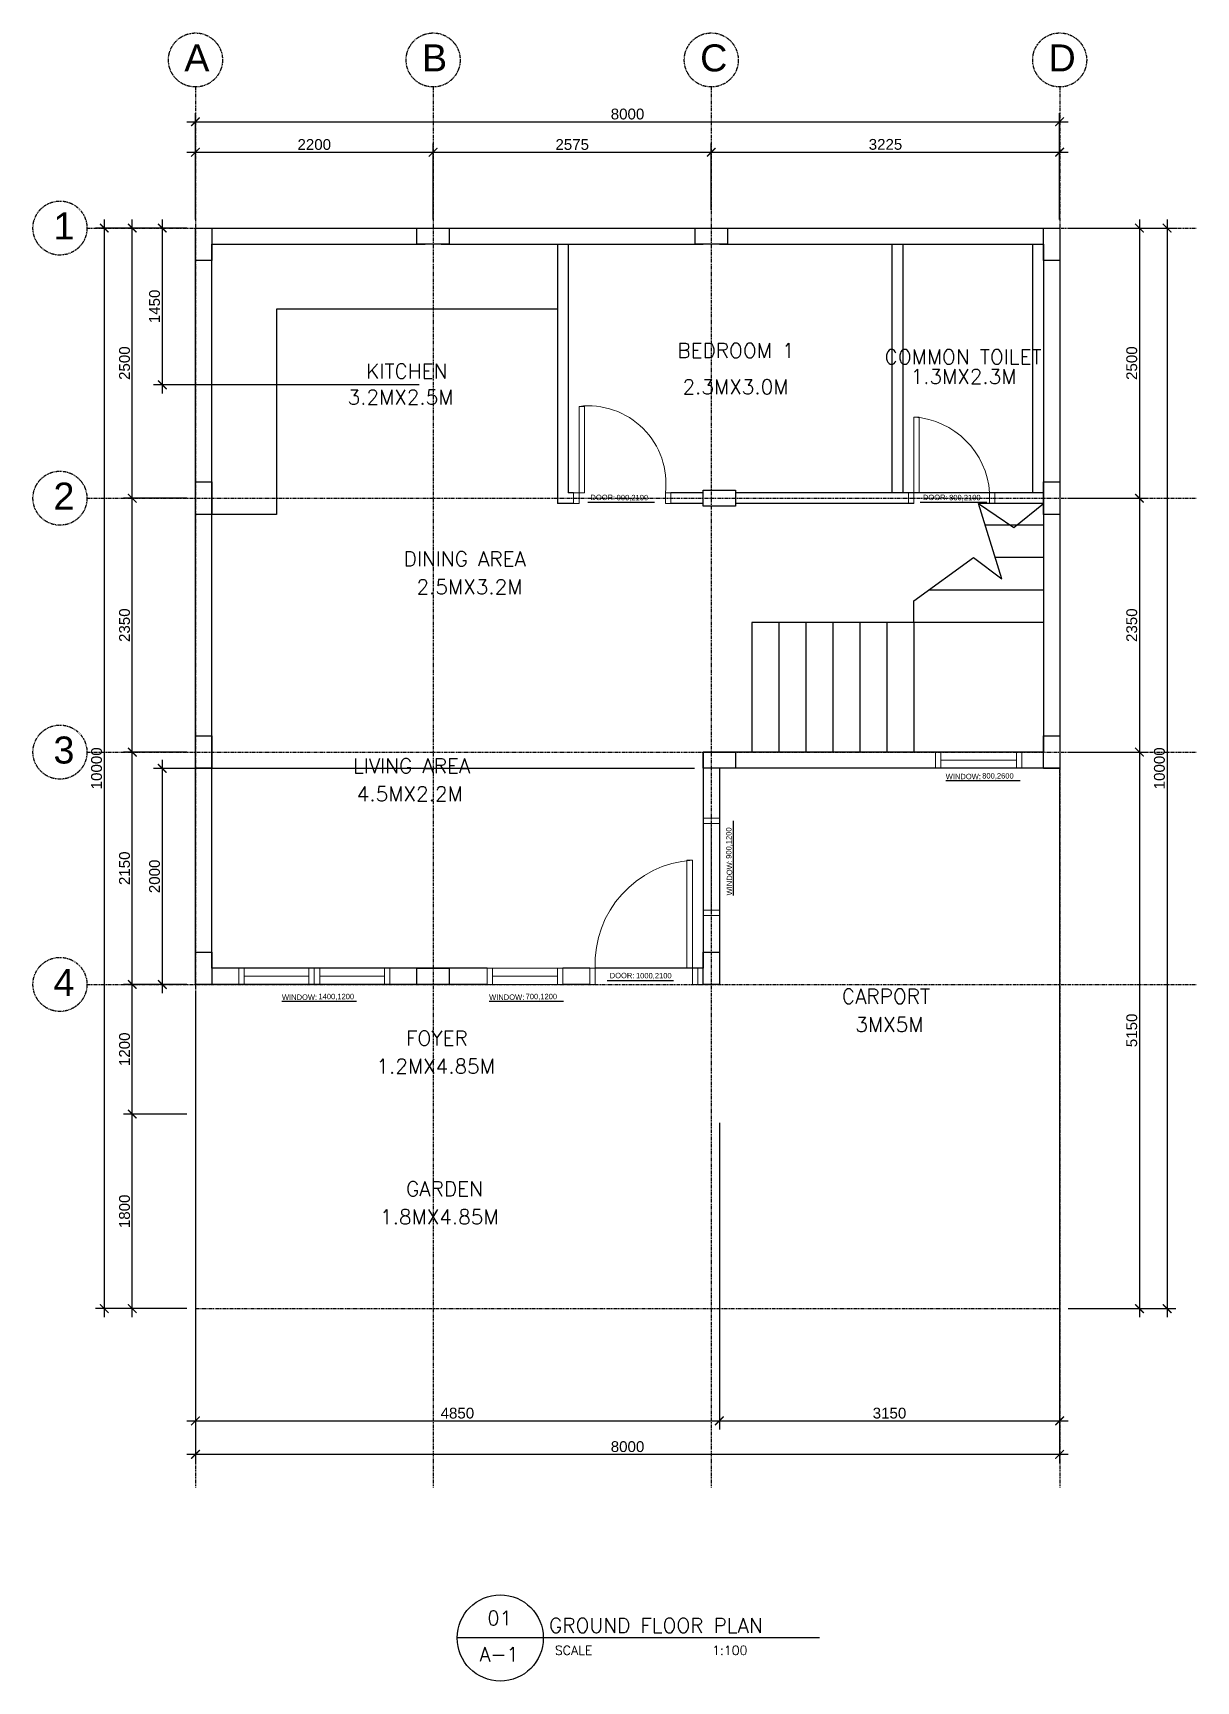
# Model space of a CAD drawing. Header units: millimetres. Extents: x 1813 to 12580, y 664 to 15917.
import ezdxf

# ---------------------------------------------------------------- set-up
doc = ezdxf.new("R2010")
doc.units = ezdxf.units.MM
doc.linetypes.add('PHANTOM', pattern=[63.5, 31.75, -6.35, 6.35, -6.35, 6.35, -6.35])
for name, color, linetype in [('ANNO-TEXTS', 7, 'Continuous'), ('COLUMN', 7, 'Continuous'), ('JAMB', 7, 'Continuous'), ('P-BG', 7, 'Continuous'), ('STAIR', 7, 'Continuous'), ('WALL', 7, 'Continuous')]:
    doc.layers.add(name, color=color, linetype=linetype)
doc.layers.add('DOOR', color=7, linetype='Continuous', lineweight=9)
doc.layers.add('WINDOW', color=7, linetype='Continuous', lineweight=9)
doc.styles.add('ROMANS', font='romans.shx', dxfattribs={"width": 0.8})
doc.styles.add('SIMPLEX', font='simplex.shx', dxfattribs={"width": 0.9, "height": 0.7})
doc.styles.get("Standard").update_dxf_attribs({"font": 'arial.ttf'})
doc.dimstyles.new('2', dxfattribs={"dimtxt": 100, "dimasz": 80, "dimexe": 80, "dimexo": 80, "dimgap": 20, "dimtad": 1, "dimdec": 0, "dimtxsty": 'Standard', "dimblk": 'ARCHTICK', "dimcen": 2.5, "dimdle": 80, "dimclrd": 253, "dimclre": 253, "dimclrt": 1, "dimazin": 3, "dimtfac": 1, "dimtdec": 0, "dimtmove": 0, "dimatfit": 3})

# ---------------------------------------------------------------- blocks, each defined once
blk = doc.blocks.new('_ArchTick')
at = {"color": 0, "linetype": 'ByBlock', "const_width": 0.15}
blk.add_lwpolyline([(-0.5, -0.5), (0.5, 0.5)], dxfattribs=at)
blk = doc.blocks.new('*D11')
at = {"color": 253, "lineweight": -2, "transparency": 16777216}
for p, q in [((3317, 14191), (3317, 15175)), ((11317, 14191), (11317, 15175)), ((3237, 15095), (11397, 15095))]:
    blk.add_line(p, q, dxfattribs=at)
at = {"layer": 'Defpoints', "color": 0, "transparency": 16777216}
for p in [(11317, 15095), (3317, 14111), (11317, 14111)]:
    blk.add_point(p, dxfattribs=at)
at = {"color": 253, "lineweight": -2, "transparency": 16777216, "xscale": 80, "yscale": 80, "zscale": 80, "rotation": 180}
blk.add_blockref('_ArchTick', (3317, 15095), dxfattribs=at)
at = {"color": 253, "lineweight": -2, "transparency": 16777216, "xscale": 80, "yscale": 80, "zscale": 80}
blk.add_blockref('_ArchTick', (11317, 15095), dxfattribs=at)
at = {"color": 1, "transparency": 16777216, "insert": (7317, 15166), "char_height": 100, "attachment_point": 5}
blk.add_mtext('\\A1;8000', dxfattribs=at)
blk = doc.blocks.new('*D2')
at = {"color": 253, "lineweight": -2, "transparency": 16777216}
for p, q in [((3237, 14813), (5597, 14813)), ((3317, 14191), (3317, 14893)), ((5517, 14191), (5517, 14893))]:
    blk.add_line(p, q, dxfattribs=at)
at = {"layer": 'Defpoints', "color": 0, "transparency": 16777216}
for p in [(5517, 14813), (3317, 14111), (5517, 14111)]:
    blk.add_point(p, dxfattribs=at)
at = {"color": 253, "lineweight": -2, "transparency": 16777216, "xscale": 80, "yscale": 80, "zscale": 80, "rotation": 180}
blk.add_blockref('_ArchTick', (3317, 14813), dxfattribs=at)
at = {"color": 253, "lineweight": -2, "transparency": 16777216, "xscale": 80, "yscale": 80, "zscale": 80}
blk.add_blockref('_ArchTick', (5517, 14813), dxfattribs=at)
at = {"color": 1, "transparency": 16777216, "insert": (4417, 14884), "char_height": 100, "attachment_point": 5}
blk.add_mtext('\\A1;2200', dxfattribs=at)
blk = doc.blocks.new('*D12')
at = {"color": 253, "lineweight": -2, "transparency": 16777216}
for p, q in [((5437, 14813), (8172, 14813)), ((5517, 14191), (5517, 14893)), ((8092, 14281), (8092, 14893))]:
    blk.add_line(p, q, dxfattribs=at)
at = {"layer": 'Defpoints', "color": 0, "transparency": 16777216}
for p in [(8092, 14813), (8092, 14201), (5517, 14111)]:
    blk.add_point(p, dxfattribs=at)
at = {"color": 253, "lineweight": -2, "transparency": 16777216, "xscale": 80, "yscale": 80, "zscale": 80, "rotation": 180}
blk.add_blockref('_ArchTick', (5517, 14813), dxfattribs=at)
at = {"color": 253, "lineweight": -2, "transparency": 16777216, "xscale": 80, "yscale": 80, "zscale": 80}
blk.add_blockref('_ArchTick', (8092, 14813), dxfattribs=at)
at = {"color": 1, "transparency": 16777216, "insert": (6805, 14884), "char_height": 100, "attachment_point": 5}
blk.add_mtext('\\A1;2575', dxfattribs=at)
blk = doc.blocks.new('*D13')
at = {"color": 253, "lineweight": -2, "transparency": 16777216}
for p, q in [((8012, 14813), (11397, 14813)), ((8092, 14281), (8092, 14893)), ((11317, 14293), (11317, 14893))]:
    blk.add_line(p, q, dxfattribs=at)
at = {"layer": 'Defpoints', "color": 0, "transparency": 16777216}
for p in [(11317, 14813), (8092, 14201), (11317, 14213)]:
    blk.add_point(p, dxfattribs=at)
at = {"color": 253, "lineweight": -2, "transparency": 16777216, "xscale": 80, "yscale": 80, "zscale": 80, "rotation": 180}
blk.add_blockref('_ArchTick', (8092, 14813), dxfattribs=at)
at = {"color": 253, "lineweight": -2, "transparency": 16777216, "xscale": 80, "yscale": 80, "zscale": 80}
blk.add_blockref('_ArchTick', (11317, 14813), dxfattribs=at)
at = {"color": 1, "transparency": 16777216, "insert": (9705, 14885), "char_height": 100, "attachment_point": 5}
blk.add_mtext('\\A1;3225', dxfattribs=at)
blk = doc.blocks.new('*D14')
at = {"color": 253, "lineweight": -2, "transparency": 16777216}
for p, q in [((2473, 14191), (2473, 4031)), ((3237, 14111), (2393, 14111)), ((3237, 4111), (2393, 4111))]:
    blk.add_line(p, q, dxfattribs=at)
at = {"layer": 'Defpoints', "color": 0, "transparency": 16777216}
for p in [(3317, 14111), (2473, 4111), (3317, 4111)]:
    blk.add_point(p, dxfattribs=at)
at = {"color": 253, "lineweight": -2, "transparency": 16777216, "xscale": 80, "yscale": 80, "zscale": 80}
for p, rotation in [((2473, 14111), 90), ((2473, 4111), 270)]:
    blk.add_blockref('_ArchTick', p, dxfattribs=dict(at, rotation=rotation))
at = {"color": 1, "transparency": 16777216, "insert": (2402, 9111), "char_height": 100, "attachment_point": 5, "rotation": 90}
blk.add_mtext('\\A1;10000', dxfattribs=at)
blk = doc.blocks.new('*D15')
at = {"color": 253, "lineweight": -2, "transparency": 16777216}
for p, q in [((2732, 4031), (2732, 5991)), ((3237, 5911), (2652, 5911)), ((3237, 4111), (2652, 4111))]:
    blk.add_line(p, q, dxfattribs=at)
at = {"layer": 'Defpoints', "color": 0, "transparency": 16777216}
for p in [(2732, 5911), (3317, 5911), (3317, 4111)]:
    blk.add_point(p, dxfattribs=at)
at = {"color": 253, "lineweight": -2, "transparency": 16777216, "xscale": 80, "yscale": 80, "zscale": 80}
for p, rotation in [((2732, 5911), 90), ((2732, 4111), 270)]:
    blk.add_blockref('_ArchTick', p, dxfattribs=dict(at, rotation=rotation))
at = {"color": 1, "transparency": 16777216, "insert": (2661, 5011), "char_height": 100, "attachment_point": 5, "rotation": 90}
blk.add_mtext('\\A1;1800', dxfattribs=at)
blk = doc.blocks.new('*D16')
at = {"color": 253, "lineweight": -2, "transparency": 16777216}
for p, q in [((2732, 5831), (2732, 7191)), ((3237, 7111), (2652, 7111)), ((3237, 5911), (2652, 5911))]:
    blk.add_line(p, q, dxfattribs=at)
at = {"layer": 'Defpoints', "color": 0, "transparency": 16777216}
for p in [(2732, 7111), (3317, 7111), (3317, 5911)]:
    blk.add_point(p, dxfattribs=at)
at = {"color": 253, "lineweight": -2, "transparency": 16777216, "xscale": 80, "yscale": 80, "zscale": 80}
for p, rotation in [((2732, 7111), 90), ((2732, 5911), 270)]:
    blk.add_blockref('_ArchTick', p, dxfattribs=dict(at, rotation=rotation))
at = {"color": 1, "transparency": 16777216, "insert": (2661, 6511), "char_height": 100, "attachment_point": 5, "rotation": 90}
blk.add_mtext('\\A1;1200', dxfattribs=at)
blk = doc.blocks.new('*D17')
at = {"color": 253, "lineweight": -2, "transparency": 16777216}
for p, q in [((2732, 7031), (2732, 9341)), ((3237, 9261), (2652, 9261)), ((3237, 7111), (2652, 7111))]:
    blk.add_line(p, q, dxfattribs=at)
at = {"layer": 'Defpoints', "color": 0, "transparency": 16777216}
for p in [(2732, 9261), (3317, 9261), (3317, 7111)]:
    blk.add_point(p, dxfattribs=at)
at = {"color": 253, "lineweight": -2, "transparency": 16777216, "xscale": 80, "yscale": 80, "zscale": 80}
for p, rotation in [((2732, 9261), 90), ((2732, 7111), 270)]:
    blk.add_blockref('_ArchTick', p, dxfattribs=dict(at, rotation=rotation))
at = {"color": 1, "transparency": 16777216, "insert": (2661, 8186), "char_height": 100, "attachment_point": 5, "rotation": 90}
blk.add_mtext('\\A1;2150', dxfattribs=at)
blk = doc.blocks.new('*D18')
at = {"color": 253, "lineweight": -2, "transparency": 16777216}
for p, q in [((3237, 11611), (2652, 11611)), ((2732, 9181), (2732, 11691)), ((3237, 9261), (2652, 9261))]:
    blk.add_line(p, q, dxfattribs=at)
at = {"layer": 'Defpoints', "color": 0, "transparency": 16777216}
for p in [(2732, 11611), (3317, 11611), (3317, 9261)]:
    blk.add_point(p, dxfattribs=at)
at = {"color": 253, "lineweight": -2, "transparency": 16777216, "xscale": 80, "yscale": 80, "zscale": 80}
for p, rotation in [((2732, 11611), 90), ((2732, 9261), 270)]:
    blk.add_blockref('_ArchTick', p, dxfattribs=dict(at, rotation=rotation))
at = {"color": 1, "transparency": 16777216, "insert": (2661, 10436), "char_height": 100, "attachment_point": 5, "rotation": 90}
blk.add_mtext('\\A1;2350', dxfattribs=at)
blk = doc.blocks.new('*D19')
at = {"color": 253, "lineweight": -2, "transparency": 16777216}
for p, q in [((2732, 11531), (2732, 14191)), ((3237, 14111), (2652, 14111)), ((3237, 11611), (2652, 11611))]:
    blk.add_line(p, q, dxfattribs=at)
at = {"layer": 'Defpoints', "color": 0, "transparency": 16777216}
for p in [(2732, 14111), (3317, 14111), (3317, 11611)]:
    blk.add_point(p, dxfattribs=at)
at = {"color": 253, "lineweight": -2, "transparency": 16777216, "xscale": 80, "yscale": 80, "zscale": 80}
for p, rotation in [((2732, 14111), 90), ((2732, 11611), 270)]:
    blk.add_blockref('_ArchTick', p, dxfattribs=dict(at, rotation=rotation))
at = {"color": 1, "transparency": 16777216, "insert": (2661, 12861), "char_height": 100, "attachment_point": 5, "rotation": 90}
blk.add_mtext('\\A1;2500', dxfattribs=at)
blk = doc.blocks.new('*D3')
at = {"color": 253, "lineweight": -2, "transparency": 16777216}
for p, q in [((3010, 14191), (3010, 12581)), ((3237, 14111), (2930, 14111)), ((5387, 12661), (2930, 12661))]:
    blk.add_line(p, q, dxfattribs=at)
at = {"layer": 'Defpoints', "color": 0, "transparency": 16777216}
for p in [(3317, 14111), (3010, 12661), (5467, 12661)]:
    blk.add_point(p, dxfattribs=at)
at = {"color": 253, "lineweight": -2, "transparency": 16777216, "xscale": 80, "yscale": 80, "zscale": 80}
for p, rotation in [((3010, 14111), 90), ((3010, 12661), 270)]:
    blk.add_blockref('_ArchTick', p, dxfattribs=dict(at, rotation=rotation))
at = {"color": 1, "transparency": 16777216, "insert": (2939, 13386), "char_height": 100, "attachment_point": 5, "rotation": 90}
blk.add_mtext('\\A1;1450', dxfattribs=at)
blk = doc.blocks.new('*D20')
at = {"color": 253, "lineweight": -2, "transparency": 16777216}
for p, q in [((3010, 9191), (3010, 7031)), ((7937, 9111), (2930, 9111)), ((3237, 7111), (2930, 7111))]:
    blk.add_line(p, q, dxfattribs=at)
at = {"layer": 'Defpoints', "color": 0, "transparency": 16777216}
for p in [(8017, 9111), (3010, 7111), (3317, 7111)]:
    blk.add_point(p, dxfattribs=at)
at = {"color": 253, "lineweight": -2, "transparency": 16777216, "xscale": 80, "yscale": 80, "zscale": 80}
for p, rotation in [((3010, 9111), 90), ((3010, 7111), 270)]:
    blk.add_blockref('_ArchTick', p, dxfattribs=dict(at, rotation=rotation))
at = {"color": 1, "transparency": 16777216, "insert": (2939, 8111), "char_height": 100, "attachment_point": 5, "rotation": 90}
blk.add_mtext('\\A1;2000', dxfattribs=at)
blk = doc.blocks.new('*D21')
at = {"color": 253, "lineweight": -2, "transparency": 16777216}
for p, q in [((3317, 5831), (3317, 2992)), ((8167, 5831), (8167, 2992)), ((3237, 3072), (8247, 3072))]:
    blk.add_line(p, q, dxfattribs=at)
at = {"layer": 'Defpoints', "color": 0, "transparency": 16777216}
for p in [(3317, 5911), (8167, 5911), (8167, 3072)]:
    blk.add_point(p, dxfattribs=at)
at = {"color": 253, "lineweight": -2, "transparency": 16777216, "xscale": 80, "yscale": 80, "zscale": 80, "rotation": 180}
blk.add_blockref('_ArchTick', (3317, 3072), dxfattribs=at)
at = {"color": 253, "lineweight": -2, "transparency": 16777216, "xscale": 80, "yscale": 80, "zscale": 80}
blk.add_blockref('_ArchTick', (8167, 3072), dxfattribs=at)
at = {"color": 1, "transparency": 16777216, "insert": (5742, 3143), "char_height": 100, "attachment_point": 5}
blk.add_mtext('\\A1;4850', dxfattribs=at)
blk = doc.blocks.new('*D22')
at = {"color": 253, "lineweight": -2, "transparency": 16777216}
for p, q in [((11317, 9031), (11317, 2992)), ((8167, 5831), (8167, 2992)), ((8087, 3072), (11397, 3072))]:
    blk.add_line(p, q, dxfattribs=at)
at = {"layer": 'Defpoints', "color": 0, "transparency": 16777216}
for p in [(11317, 9111), (8167, 5911), (11317, 3072)]:
    blk.add_point(p, dxfattribs=at)
at = {"color": 253, "lineweight": -2, "transparency": 16777216, "xscale": 80, "yscale": 80, "zscale": 80, "rotation": 180}
blk.add_blockref('_ArchTick', (8167, 3072), dxfattribs=at)
at = {"color": 253, "lineweight": -2, "transparency": 16777216, "xscale": 80, "yscale": 80, "zscale": 80}
blk.add_blockref('_ArchTick', (11317, 3072), dxfattribs=at)
at = {"color": 1, "transparency": 16777216, "insert": (9742, 3143), "char_height": 100, "attachment_point": 5}
blk.add_mtext('\\A1;3150', dxfattribs=at)
blk = doc.blocks.new('*D23')
at = {"color": 253, "lineweight": -2, "transparency": 16777216}
for p, q in [((11317, 9031), (11317, 2682)), ((3317, 7031), (3317, 2682)), ((11397, 2762), (3237, 2762))]:
    blk.add_line(p, q, dxfattribs=at)
at = {"layer": 'Defpoints', "color": 0, "transparency": 16777216}
for p in [(11317, 9111), (3317, 7111), (3317, 2762)]:
    blk.add_point(p, dxfattribs=at)
at = {"color": 253, "lineweight": -2, "transparency": 16777216, "xscale": 80, "yscale": 80, "zscale": 80, "rotation": 180}
blk.add_blockref('_ArchTick', (3317, 2762), dxfattribs=at)
at = {"color": 253, "lineweight": -2, "transparency": 16777216, "xscale": 80, "yscale": 80, "zscale": 80}
blk.add_blockref('_ArchTick', (11317, 2762), dxfattribs=at)
at = {"color": 1, "transparency": 16777216, "insert": (7317, 2833), "char_height": 100, "attachment_point": 5}
blk.add_mtext('\\A1;8000', dxfattribs=at)
blk = doc.blocks.new('*D24')
at = {"color": 253, "lineweight": -2, "transparency": 16777216}
for p, q in [((12312, 14191), (12312, 4031)), ((11397, 14111), (12392, 14111)), ((11397, 4111), (12392, 4111))]:
    blk.add_line(p, q, dxfattribs=at)
at = {"layer": 'Defpoints', "color": 0, "transparency": 16777216}
for p in [(11317, 14111), (11317, 4111), (12312, 4111)]:
    blk.add_point(p, dxfattribs=at)
at = {"color": 253, "lineweight": -2, "transparency": 16777216, "xscale": 80, "yscale": 80, "zscale": 80}
for p, rotation in [((12312, 14111), 90), ((12312, 4111), 270)]:
    blk.add_blockref('_ArchTick', p, dxfattribs=dict(at, rotation=rotation))
at = {"color": 1, "transparency": 16777216, "insert": (12241, 9111), "char_height": 100, "attachment_point": 5, "rotation": 90}
blk.add_mtext('\\A1;10000', dxfattribs=at)
blk = doc.blocks.new('*D25')
at = {"color": 253, "lineweight": -2, "transparency": 16777216}
for p, q in [((12056, 14191), (12056, 11531)), ((11397, 14111), (12136, 14111)), ((11397, 11611), (12136, 11611))]:
    blk.add_line(p, q, dxfattribs=at)
at = {"layer": 'Defpoints', "color": 0, "transparency": 16777216}
for p in [(11317, 14111), (11317, 11611), (12056, 11611)]:
    blk.add_point(p, dxfattribs=at)
at = {"color": 253, "lineweight": -2, "transparency": 16777216, "xscale": 80, "yscale": 80, "zscale": 80}
for p, rotation in [((12056, 14111), 90), ((12056, 11611), 270)]:
    blk.add_blockref('_ArchTick', p, dxfattribs=dict(at, rotation=rotation))
at = {"color": 1, "transparency": 16777216, "insert": (11985, 12861), "char_height": 100, "attachment_point": 5, "rotation": 90}
blk.add_mtext('\\A1;2500', dxfattribs=at)
blk = doc.blocks.new('*D26')
at = {"color": 253, "lineweight": -2, "transparency": 16777216}
for p, q in [((11397, 11611), (12136, 11611)), ((12056, 11691), (12056, 9181)), ((11397, 9261), (12136, 9261))]:
    blk.add_line(p, q, dxfattribs=at)
at = {"layer": 'Defpoints', "color": 0, "transparency": 16777216}
for p in [(11317, 11611), (11317, 9261), (12056, 9261)]:
    blk.add_point(p, dxfattribs=at)
at = {"color": 253, "lineweight": -2, "transparency": 16777216, "xscale": 80, "yscale": 80, "zscale": 80}
for p, rotation in [((12056, 11611), 90), ((12056, 9261), 270)]:
    blk.add_blockref('_ArchTick', p, dxfattribs=dict(at, rotation=rotation))
at = {"color": 1, "transparency": 16777216, "insert": (11985, 10436), "char_height": 100, "attachment_point": 5, "rotation": 90}
blk.add_mtext('\\A1;2350', dxfattribs=at)
blk = doc.blocks.new('*D27')
at = {"color": 253, "lineweight": -2, "transparency": 16777216}
for p, q in [((12056, 9341), (12056, 4031)), ((11397, 9261), (12136, 9261)), ((11397, 4111), (12136, 4111))]:
    blk.add_line(p, q, dxfattribs=at)
at = {"layer": 'Defpoints', "color": 0, "transparency": 16777216}
for p in [(11317, 9261), (11317, 4111), (12056, 4111)]:
    blk.add_point(p, dxfattribs=at)
at = {"color": 253, "lineweight": -2, "transparency": 16777216, "xscale": 80, "yscale": 80, "zscale": 80}
for p, rotation in [((12056, 9261), 90), ((12056, 4111), 270)]:
    blk.add_blockref('_ArchTick', p, dxfattribs=dict(at, rotation=rotation))
at = {"color": 1, "transparency": 16777216, "insert": (11985, 6686), "char_height": 100, "attachment_point": 5, "rotation": 90}
blk.add_mtext('\\A1;5150', dxfattribs=at)
blk = doc.blocks.new('DOOR ATTRIBUTE')
blk.add_line((0, 0), (1232, 0))
for tag, p in [('DOOR:', (48, 39)), ('1000,2100', (534, 36))]:
    blk.add_attdef(tag, p, '', height=100)
blk = doc.blocks.new('WINDOW')
blk.add_line((0, 0), (690, 0))
for tag, p in [('WINDOW:', (0, 11)), ('1200,1200', (338, 17))]:
    blk.add_attdef(tag, p, '', height=50)

msp = doc.modelspace()

# ---------------------------------------------------------------- linework, layer by layer
at = {"color": 9, "linetype": 'PHANTOM'}
for p, q in [((3317.4, 15416.9), (3317.4, 2455.3)), ((5517.4, 15416.9), (5517.4, 2455.3)), ((8092.4, 15416.9), (8092.4, 2455.3)), ((11317.4, 15416.9), (11317.4, 2455.3)), ((2313, 14111.3), (12579.8, 14111.3)), ((2313, 11611.3), (12579.8, 11611.3)), ((2313, 9261.3), (12579.8, 9261.3)), ((2313, 7111.3), (12579.8, 7111.3))]:
    msp.add_line(p, q, dxfattribs=at)
for p, q in [((11067.9, 11661.3), (11067.9, 13961.3)), ((6667.9, 13361.3), (4067.4, 13361.3)), ((4067.4, 13361.3), (4067.4, 11461.3)), ((10667.9, 11661.3), (10017.9, 11661.3)), ((4067.4, 11461.3), (3467.4, 11461.3)), ((7967.4, 7261.3), (7017.4, 7261.3))]:
    msp.add_line(p, q)
at = {"color": 8, "linetype": 'PHANTOM'}
msp.add_lwpolyline([(3317.4, 7111.3), (3317.4, 4111.3), (11317.4, 4111.3), (11317.4, 9111.3)], dxfattribs=at)
at = {"color": 9, "linetype": 'PHANTOM'}
for centre in [(3317.4, 15666.9), (5517.4, 15666.9), (8092.4, 15666.9), (11317.4, 15666.9), (2063, 14111.3), (2063, 11611.3), (2063, 9261.3), (2063, 7111.3)]:
    msp.add_circle(centre, 250, dxfattribs=at)
at = {"layer": 'COLUMN'}
msp.add_line((8167.4, 7111.3), (8017.4, 7111.3), dxfattribs=at)
for points in [[(3317.4, 14111.3), (3467.4, 14111.3), (3467.4, 13811.3), (3317.4, 13811.3), (3317.4, 14111.3)], [(5667.4, 14111.3), (5667.4, 13961.3), (5367.4, 13961.3), (5367.4, 14111.3), (5667.4, 14111.3)], [(8242.4, 14111.3), (8242.4, 13961.3), (7942.4, 13961.3), (7942.4, 14111.3), (8242.4, 14111.3)], [(11167.4, 14111.3), (11317.4, 14111.3), (11317.4, 13811.3), (11167.4, 13811.3), (11167.4, 14111.3)], [(3317.4, 11761.3), (3467.4, 11761.3), (3467.4, 11461.3), (3317.4, 11461.3), (3317.4, 11761.3)], [(11167.4, 11761.3), (11317.4, 11761.3), (11317.4, 11461.3), (11167.4, 11461.3), (11167.4, 11761.3)], [(8017.4, 11536.3), (8017.4, 11686.3), (8317.4, 11686.3), (8317.4, 11536.3), (8017.4, 11536.3)], [(3317.4, 9411.3), (3467.4, 9411.3), (3467.4, 9111.3), (3317.4, 9111.3), (3317.4, 9411.3)], [(11167.4, 9411.3), (11317.4, 9411.3), (11317.4, 9111.3), (11167.4, 9111.3), (11167.4, 9411.3)], [(8317.4, 9261.3), (8317.4, 9111.3), (8017.4, 9111.3), (8017.4, 9261.3), (8317.4, 9261.3)], [(3317.4, 7411.3), (3467.4, 7411.3), (3467.4, 7111.3), (3317.4, 7111.3), (3317.4, 7411.3)], [(8017.4, 7411.3), (8167.4, 7411.3), (8167.4, 7111.3), (8017.4, 7111.3), (8017.4, 7411.3)], [(5367.4, 7111.3), (5367.4, 7261.3), (5667.4, 7261.3), (5667.4, 7111.3), (5367.4, 7111.3)]]:
    msp.add_lwpolyline(points, dxfattribs=at)
at = {"layer": 'DOOR'}
for points in [[(7667.9, 11661.3), (7717.9, 11661.3), (7717.9, 11561.3), (7667.9, 11561.3), (7667.9, 11661.3, 0.4849273), (6867.9, 12461.3), (6917.9, 12461.3), (6917.9, 11661.3), (6867.9, 11661.3), (6817.9, 11661.3), (6817.9, 11561.3), (6867.9, 11561.3), (6867.9, 11661.3), (6867.9, 12461.3)], [(10667.9, 11661.3), (10717.9, 11661.3), (10717.9, 11561.3), (10667.9, 11561.3), (10667.9, 11661.3, 0.3772928), (9967.9, 12361.3), (10017.9, 12361.3), (10017.9, 11661.3), (9967.9, 11661.3), (9917.9, 11661.3), (9917.9, 11561.3), (9967.9, 11561.3), (9967.9, 11661.3), (9967.9, 12361.3)], [(7017.4, 7261.3), (6967.4, 7261.3), (6967.4, 7111.3), (7017.4, 7111.3), (7017.4, 7261.3, -0.4077954), (7917.4, 8261.3), (7867.4, 8261.3), (7867.4, 7261.3), (7917.4, 7261.3), (7967.4, 7261.3), (7967.4, 7111.3), (7917.4, 7111.3), (7917.4, 7261.3), (7917.4, 8261.3)]]:
    msp.add_lwpolyline(points, format="xyb", dxfattribs=at)
at = {"layer": 'JAMB'}
for p, q in [((3317.4, 13961.3), (3317.4, 14111.3)), ((3317.4, 14111.3), (3467.4, 14111.3)), ((5442.4, 14111.3), (5592.4, 14111.3)), ((8017.4, 14111.3), (8167.4, 14111.3)), ((11167.4, 14111.3), (11317.4, 14111.3)), ((11317.4, 14111.3), (11317.4, 13961.3)), ((6667.9, 11661.3), (6667.9, 11561.3)), ((6817.9, 11661.3), (6767.9, 11661.3)), ((6817.9, 11561.3), (6667.9, 11561.3)), ((8167.4, 9261.3), (8017.4, 9261.3)), ((8017.4, 9261.3), (8017.4, 9111.3)), ((11317.4, 9261.3), (11317.4, 9111.3)), ((11167.4, 9111.3), (11317.4, 9111.3)), ((3317.4, 7111.3), (3317.4, 7261.3)), ((8017.4, 7261.3), (7967.4, 7261.3)), ((8167.4, 7261.3), (8167.4, 7111.3)), ((3467.4, 7111.3), (3317.4, 7111.3)), ((7967.4, 7111.3), (8017.4, 7111.3))]:
    msp.add_line(p, q, dxfattribs=at)
at = {"layer": 'P-BG', "color": 1, "linetype": 'Continuous'}
msp.add_line((9094.8, 1063.1), (5739.8, 1063.1), dxfattribs=at)
msp.add_circle((6138.7, 1063.1), 398.9, dxfattribs=at)
msp.add_circle((6138.7, 1063.1), 398.9, dxfattribs=at)
at = {"layer": 'STAIR'}
for p, q in [((11167.4, 11361.3), (10628.8, 11361.3)), ((11167.4, 11061.3), (10721, 11061.3)), ((11167.4, 10761.3), (10105.8, 10761.3)), ((9967.4, 10461.3), (9967.4, 10661.3)), ((11167.4, 10461.3), (8467.4, 10461.3)), ((8467.4, 10461.3), (8467.4, 9261.3)), ((8717.4, 10461.3), (8717.4, 9261.3)), ((8967.4, 10461.3), (8967.4, 9261.3)), ((9217.4, 10461.3), (9217.4, 9261.3)), ((9467.4, 10461.3), (9467.4, 9261.3)), ((9717.4, 10461.3), (9717.4, 9261.3)), ((9967.4, 10461.3), (9967.4, 9261.3))]:
    msp.add_line(p, q, dxfattribs=at)
msp.add_lwpolyline([(9967.4, 10661.3), (10521.1, 11061.1), (10781.1, 10865.4), (10567.4, 11561.3), (10892.1, 11341.5), (11167.4, 11561.3)], dxfattribs=at)
at = {"layer": 'WALL'}
for p, q in [((3467.4, 14111.3), (5442.4, 14111.3)), ((5592.4, 14111.3), (8017.4, 14111.3)), ((8167.4, 14111.3), (11167.4, 14111.3)), ((3317.4, 7261.3), (3317.4, 13961.3)), ((3467.4, 7261.3), (3467.4, 13961.3)), ((3467.4, 13961.3), (5442.4, 13961.3)), ((5592.4, 13961.3), (8017.4, 13961.3)), ((6667.9, 13961.3), (6667.9, 11661.3)), ((6767.9, 13961.3), (6767.9, 11661.3)), ((8167.4, 13961.3), (11167.4, 13961.3)), ((9767.9, 11661.3), (9767.9, 13961.3)), ((9867.9, 11661.3), (9867.9, 13961.3)), ((11167.4, 13961.3), (11167.4, 9261.3)), ((11317.4, 13961.3), (11317.4, 9261.3)), ((8017.4, 11661.3), (7717.9, 11661.3)), ((9967.9, 11661.3), (8317.4, 11661.3)), ((10567.4, 11661.3), (9967.9, 11661.3)), ((11167.4, 11661.3), (10567.4, 11661.3)), ((8017.4, 11561.3), (7717.9, 11561.3)), ((9967.9, 11561.3), (8317.4, 11561.3)), ((11167.4, 11561.3), (10567.4, 11561.3)), ((11167.4, 9261.3), (8167.4, 9261.3)), ((8017.4, 9111.3), (8017.4, 7261.3)), ((11167.4, 9111.3), (8167.4, 9111.3)), ((8167.4, 9111.3), (8167.4, 7261.3)), ((6017.4, 7261.3), (3467.4, 7261.3)), ((6967.4, 7261.3), (6717.4, 7261.3)), ((6017.4, 7111.3), (3467.4, 7111.3)), ((6967.4, 7111.3), (6717.4, 7111.3))]:
    msp.add_line(p, q, dxfattribs=at)
at = {"layer": 'WINDOW'}
for p, q in [((10217.4, 9261.3), (10217.4, 9111.3)), ((10917.4, 9186.3), (10217.4, 9186.3)), ((10917.4, 9261.3), (10917.4, 9111.3)), ((8017.4, 8599.2), (8167.4, 8599.2)), ((8092.4, 8599.2), (8092.4, 7799.2)), ((8017.4, 7799.2), (8167.4, 7799.2)), ((3767.4, 7261.3), (3767.4, 7111.3)), ((4367.4, 7186.3), (3767.4, 7186.3)), ((4367.4, 7261.3), (4367.4, 7111.3)), ((4467.4, 7261.3), (4467.4, 7111.3)), ((5067.4, 7186.3), (4467.4, 7186.3)), ((5067.4, 7261.3), (5067.4, 7111.3)), ((6067.4, 7261.3), (6067.4, 7111.3)), ((6667.4, 7186.3), (6067.4, 7186.3)), ((6667.4, 7261.3), (6667.4, 7111.3))]:
    msp.add_line(p, q, dxfattribs=at)
for points in [[(10167.4, 9111.3), (10967.4, 9111.3), (10967.4, 9261.3), (10167.4, 9261.3)], [(8167.4, 7749.2), (8167.4, 8649.2), (8017.4, 8649.2), (8017.4, 7749.2)], [(3717.4, 7111.3), (4417.4, 7111.3), (4417.4, 7261.3), (3717.4, 7261.3)], [(4417.4, 7111.3), (5117.4, 7111.3), (5117.4, 7261.3), (4417.4, 7261.3)], [(6017.4, 7111.3), (6717.4, 7111.3), (6717.4, 7261.3), (6017.4, 7261.3)]]:
    msp.add_lwpolyline(points, close=True, dxfattribs=at)

# ---------------------------------------------------------------- block references
at = {"xscale": 0.5, "yscale": 0.5, "zscale": 0.5}
for p, values in [((6949.6, 11574), {'1000,2100': '900,2100', 'DOOR:': 'DOOR:'}), ((10027.3, 11574), {'1000,2100': '800,2100', 'DOOR:': 'DOOR:'}), ((7127.9, 7149), {'1000,2100': '1000,2100', 'DOOR:': 'DOOR:'})]:
    msp.add_blockref('DOOR ATTRIBUTE', p, dxfattribs=at).add_auto_attribs(values)
for p, values in [((10262.4, 8999.5), {'1200,1200': '800,2600', 'WINDOW:': 'WINDOW:'}), ((4117.8, 6957.4), {'1200,1200': '1400,1200', 'WINDOW:': 'WINDOW:'}), ((6035.5, 6957.4), {'1200,1200': '700,1200', 'WINDOW:': 'WINDOW:'})]:
    msp.add_blockref('WINDOW', p).add_auto_attribs(values)
at = {"rotation": 90}
msp.add_blockref('WINDOW', (8296.5, 7935.5), dxfattribs=at).add_auto_attribs({'1200,1200': '900,1200', 'WINDOW:': 'WINDOW:'})

# ---------------------------------------------------------------- texts
at = {"color": 4, "style": 'ROMANS'}
for s, p in [('01', (6018.7, 1180)), ('A-1', (5946.1, 846))]:
    msp.add_text(s, height=132.91, dxfattribs=at).set_placement(p)
at = {"color": 3, "style": 'ROMANS'}
msp.add_text('SCALE                 1:100', height=85.094, dxfattribs=at).set_placement((6644.2, 905.4))
at = {"char_height": 250, "attachment_point": 1}
for s, insert in [('A', (3214, 15811.1)), ('B', (5414, 15811.1)), ('C', (7989, 15811.1)), ('D', (11214, 15811.1)), ('1', (2002.8, 14255.5)), ('2', (2002.8, 11755.5)), ('3', (2002.8, 9405.5)), ('4', (2002.8, 7255.5))]:
    msp.add_mtext_dynamic_manual_height_columns(s, width=227.272, gutter_width=6.25, heights=[0], dxfattribs=dict(at, insert=insert))
at = {"layer": 'ANNO-TEXTS', "linetype": 'Continuous', "style": 'SIMPLEX'}
for s, p in [('BEDROOM 1', (7777.8, 12908.9)), ('COMMON TOILET', (9696.8, 12850.3, 0)), ('KITCHEN', (4897.3, 12718.2)), ('2.3MX3.0M', (7826.1, 12573.8)), ('1.3MX2.3M', (9937.2, 12669.3, 0)), ('3.2MX2.5M', (4725.6, 12478.2, 0)), ('DINING AREA', (5244.1, 10981.4)), ('2.5MX3.2M', (5363.8, 10721.8)), ('LIVING AREA', (4775.5, 9065.5)), ('4.5MX2.2M', (4810.2, 8805.9)), ('CARPORT ', (9300.9, 6933)), ('3MX5M', (9426, 6673.4)), ('FOYER ', (5266.6, 6545)), ('1.2MX4.85M', (4992, 6285.4)), ('GARDEN', (5266.6, 5151.1)), ('1.8MX4.85M', (5025.8, 4891.5)), ('GROUND FLOOR PLAN', (6590.5, 1111.2))]:
    msp.add_text(s, height=136.15, dxfattribs=at).set_placement(p)

# ---------------------------------------------------------------- dimensions: what is measured, and where the dimension line sits
for base, p1, p2, picture, middle in [((11317.4, 15095.1), (3317.4, 14111.3), (11317.4, 14111.3), '*D11', (7317.4, 15166.2)), ((5517.4, 14813.4), (3317.4, 14111.3), (5517.4, 14111.3), '*D2', (4417.4, 14884.5)), ((3317.4, 2761.9), (11317.4, 9111.3), (3317.4, 7111.3), '*D23', (7317.4, 2832.9)), ((8167.4, 3071.6), (3317.4, 5911.3), (8167.4, 5911.3), '*D21', (5742.4, 3142.6))]:
    dim = msp.add_linear_dim(base=base, p1=p1, p2=p2, dimstyle='2')
    dim.commit()
    dim.dimension.update_dxf_attribs({"geometry": picture, "text_midpoint": middle})
for base, p1, p2, picture, middle in [((8092.4, 14813.4), (5517.4, 14111.3), (8092.4, 14201.5), '*D12', (6804.9, 14884.5)), ((11317.4, 14813.4), (8092.4, 14201.5), (11317.4, 14213.3), '*D13', (9704.9, 14884.5)), ((11317.4, 3071.6), (8167.4, 5911.3), (11317.4, 9111.3), '*D22', (9742.4, 3142.7))]:
    dim = msp.add_linear_dim(base=base, p1=p1, p2=p2, dimstyle='2', override={"dimtmove": 1})
    dim.commit()
    dim.dimension.update_dxf_attribs({"geometry": picture, "text_midpoint": middle})
for base, p1, p2, picture, middle in [((2472.9, 4111.3), (3317.4, 14111.3), (3317.4, 4111.3), '*D14', (2401.8, 9111.3)), ((3010.4, 12661.3), (3317.4, 14111.3), (5467.4, 12661.3), '*D3', (2939.3, 13386.3)), ((12311.6, 4111.3), (11317.4, 14111.3), (11317.4, 4111.3), '*D24', (12240.5, 9111.3)), ((12056, 11611.3), (11317.4, 14111.3), (11317.4, 11611.3), '*D25', (11984.9, 12861.3)), ((2731.9, 5911.3), (3317.4, 4111.3), (3317.4, 5911.3), '*D15', (2660.8, 5011.3))]:
    dim = msp.add_linear_dim(base=base, p1=p1, p2=p2, angle=90, dimstyle='2')
    dim.commit()
    dim.dimension.update_dxf_attribs({"geometry": picture, "text_midpoint": middle})
for base, p1, p2, picture, middle in [((2731.9, 14111.3), (3317.4, 11611.3), (3317.4, 14111.3), '*D19', (2660.8, 12861.3)), ((2731.9, 11611.3), (3317.4, 9261.3), (3317.4, 11611.3), '*D18', (2660.8, 10436.3)), ((12056, 9261.3), (11317.4, 11611.3), (11317.4, 9261.3), '*D26', (11984.9, 10436.3)), ((2731.9, 9261.3), (3317.4, 7111.3), (3317.4, 9261.3), '*D17', (2660.8, 8186.3)), ((12056, 4111.3), (11317.4, 9261.3), (11317.4, 4111.3), '*D27', (11984.9, 6686.3)), ((3010.4, 7111.3), (8017.4, 9111.3), (3317.4, 7111.3), '*D20', (2939.3, 8111.3)), ((2731.9, 7111.3), (3317.4, 5911.3), (3317.4, 7111.3), '*D16', (2660.8, 6511.3))]:
    dim = msp.add_linear_dim(base=base, p1=p1, p2=p2, angle=90, dimstyle='2', override={"dimtmove": 1})
    dim.commit()
    dim.dimension.update_dxf_attribs({"geometry": picture, "text_midpoint": middle})

doc.saveas('drawing.dxf')
